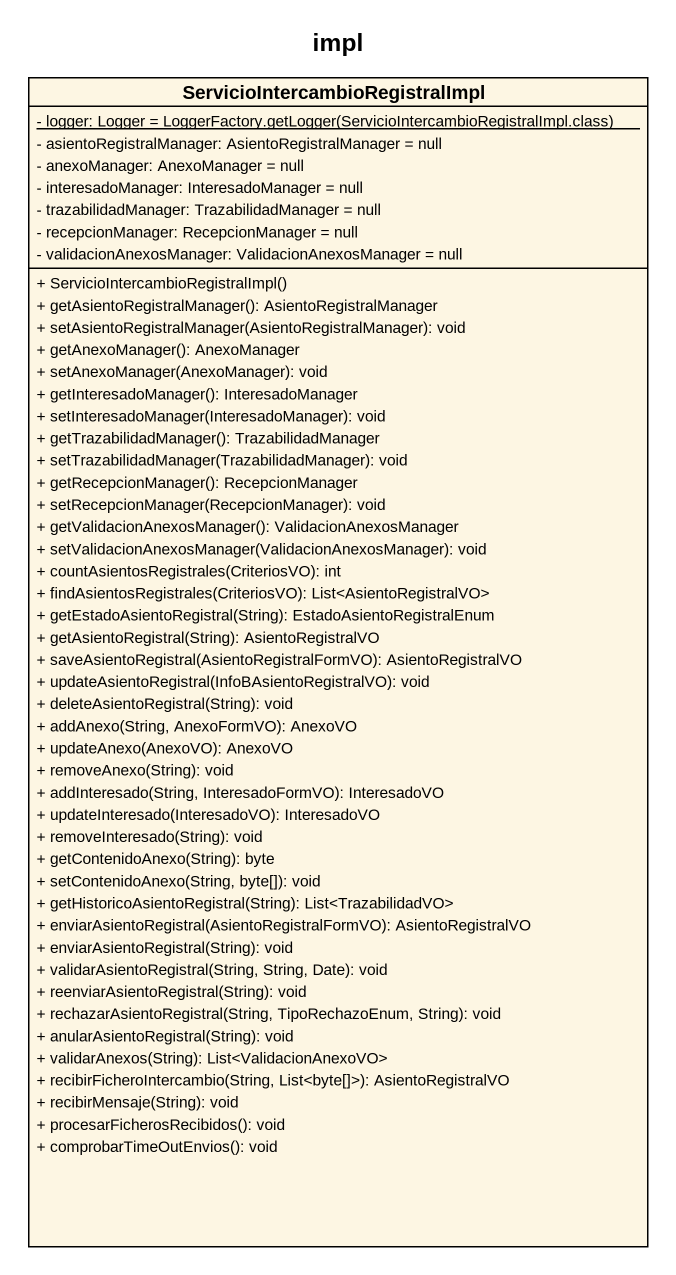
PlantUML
@startuml
title impl
hide circle
hide empty members
skinparam classAttributeIconSize 0
class "ServicioIntercambioRegistralImpl" as ServicioIntercambioRegistral {
  {static} {field} - logger: Logger = LoggerFactory.getLogger(ServicioIntercambioRegistralImpl.class)
  - asientoRegistralManager: AsientoRegistralManager = null
  - anexoManager: AnexoManager = null
  - interesadoManager: InteresadoManager = null
  - trazabilidadManager: TrazabilidadManager = null
  - recepcionManager: RecepcionManager = null
  - validacionAnexosManager: ValidacionAnexosManager = null
  + ServicioIntercambioRegistralImpl()
  + getAsientoRegistralManager(): AsientoRegistralManager
  + setAsientoRegistralManager(AsientoRegistralManager): void
  + getAnexoManager(): AnexoManager
  + setAnexoManager(AnexoManager): void
  + getInteresadoManager(): InteresadoManager
  + setInteresadoManager(InteresadoManager): void
  + getTrazabilidadManager(): TrazabilidadManager
  + setTrazabilidadManager(TrazabilidadManager): void
  + getRecepcionManager(): RecepcionManager
  + setRecepcionManager(RecepcionManager): void
  + getValidacionAnexosManager(): ValidacionAnexosManager
  + setValidacionAnexosManager(ValidacionAnexosManager): void
  + countAsientosRegistrales(CriteriosVO): int
  + findAsientosRegistrales(CriteriosVO): List<AsientoRegistralVO>
  + getEstadoAsientoRegistral(String): EstadoAsientoRegistralEnum
  + getAsientoRegistral(String): AsientoRegistralVO
  + saveAsientoRegistral(AsientoRegistralFormVO): AsientoRegistralVO
  + updateAsientoRegistral(InfoBAsientoRegistralVO): void
  + deleteAsientoRegistral(String): void
  + addAnexo(String, AnexoFormVO): AnexoVO
  + updateAnexo(AnexoVO): AnexoVO
  + removeAnexo(String): void
  + addInteresado(String, InteresadoFormVO): InteresadoVO
  + updateInteresado(InteresadoVO): InteresadoVO
  + removeInteresado(String): void
  + getContenidoAnexo(String): byte
  + setContenidoAnexo(String, byte[]): void
  + getHistoricoAsientoRegistral(String): List<TrazabilidadVO>
  + enviarAsientoRegistral(AsientoRegistralFormVO): AsientoRegistralVO
  + enviarAsientoRegistral(String): void
  + validarAsientoRegistral(String, String, Date): void
  + reenviarAsientoRegistral(String): void
  + rechazarAsientoRegistral(String, TipoRechazoEnum, String): void
  + anularAsientoRegistral(String): void
  + validarAnexos(String): List<ValidacionAnexoVO>
  + recibirFicheroIntercambio(String, List<byte[]>): AsientoRegistralVO
  + recibirMensaje(String): void
  + procesarFicherosRecibidos(): void
  + comprobarTimeOutEnvios(): void
}
@enduml
